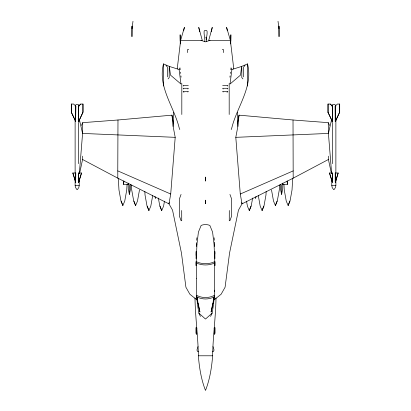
<?xml version="1.0" encoding="UTF-8"?>
<svg xmlns="http://www.w3.org/2000/svg" width="411" height="411" viewBox="0 0 411 411"><rect width="100%" height="100%" fill="white"/><g stroke="black" fill="none" stroke-linecap="round" stroke-linejoin="round"><path stroke-width="0.62" d="M214.855 265.604L214.866 262.398M214.881 254.06L214.886 251.496M214.896 265.655L214.963 261.591M229.266 220.717L229.297 210.489M204.791 41.696C205.202 38.089 203.692 34.673 204.149 31.082L204.884 30.424L206.322 30.424L207.057 31.082C207.514 34.678 206.009 38.089 206.409 41.696M213.925 300.009L221.113 294.245L225.084 287.243L229.549 253.068L238.457 210.17L242.007 203.861L293.182 178.174L293.017 119.991L239.017 115.157L237.44 123.988M230.782 41.121L230.864 34.765L230.73 43.92M130.626 184.385L130.559 188.824L129.414 194.398L128.268 188.824L128.181 183.116M282.819 183.116L282.732 188.824L281.586 194.398L280.441 188.824L280.374 184.385M196.062 258.611L196.206 251.599M196.309 246.502L196.463 242.721M216.006 297.996C215.703 317.297 212.944 336.46 212.631 355.787C211.716 367.542 209.831 379.451 205.5 390.45C201.169 379.451 199.284 367.542 198.369 355.787C198.056 336.46 195.297 317.297 194.994 297.996M278.966 28.621L279.043 26.124L279.043 36.651L278.966 28.621L278.021 21.29M197.075 300.009L189.887 294.245L185.916 287.243L181.451 253.068L172.543 210.17L168.993 203.861L170.714 194.028L175.199 137.336L173.134 126.424L173.648 112.444M198.087 302.917L199.91 312.083L196.586 296.737L196.628 295.581L197.516 304.808L198.893 313.192L200.44 316.455M214.326 291.44L214.372 290.202M123.922 181.081L123.639 184.441L128.7 184.441M127.061 184.4L126.752 189.928L124.744 201.077L122.858 205.541L120.973 201.077L118.964 189.928L118.317 178.251M266.179 191.285L265.974 194.968L263.97 206.117L262.084 210.581L260.199 206.117L258.303 195.59M279.562 185.012L279.29 189.928L277.286 201.077L275.401 205.541L273.515 201.077L271.507 189.928M292.683 178.251L292.036 189.928L290.027 201.077L288.142 205.541L286.256 201.077L284.248 189.928L283.939 184.4M287.69 181.081L287.361 184.441L282.3 184.441M79.369 173.319L82.58 133.431L82.745 122.653L117.983 119.991L171.983 115.157L173.56 123.988M196.669 240.255L196.874 237.784M213.535 300.76L213.663 299.516M241.791 202.618L242.007 203.861L240.286 194.028L235.801 137.336L237.866 126.424L239.017 115.157M229.919 77.176L230.068 75.927M230.36 73.435L230.509 72.192M230.802 69.7L231.028 67.83L231.886 69.51L230.042 84.019L240.533 75.085L241.637 66.438L247.499 63.9C253.412 86.567 237.121 106.536 231.886 127.569L231.198 129.568M177.218 68.961L180.629 40.34L184.4 27.352L183.753 30.414M79.071 120.053L78.486 124.764L78.486 163.65M132.034 28.621L131.957 26.124L131.957 36.651L132.034 28.621L132.979 21.29M223.569 52.603L223.486 49.556L222.274 49.428M210.56 316.455L212.107 313.192L213.484 304.808L214.372 295.581L214.414 296.737L211.09 312.083L212.913 302.917M169.209 202.618L168.993 203.861L117.818 178.174L82.58 159.489L82.58 156.17M139.493 189.928L137.485 201.077L135.599 205.541L133.714 201.077L131.71 189.928L131.438 185.012M152.697 195.59L150.801 206.117L148.916 210.581L147.03 206.117L145.026 194.968L144.821 191.285M164.477 201.164L163.583 206.117L161.703 210.581L159.817 206.117L158.363 198.066M252.637 198.066L251.183 206.117L249.297 210.581L247.417 206.117L246.523 201.164M169.363 66.438L170.467 75.085L180.958 84.019L179.114 69.51L169.363 66.438L163.501 63.9C157.588 86.567 173.879 106.536 179.114 127.569L179.802 129.568M79.22 179.705L79.22 185.464L78.809 187.555L77.366 189.646L76.97 189.646L75.532 187.555L75.121 185.464L75.121 179.705M335.879 179.705L335.879 185.464L335.468 187.555L334.03 189.646L333.634 189.646L332.191 187.555L331.78 185.464L331.78 179.705M213.155 301.695L214.126 296.804M155.605 197.141L155.348 198.369L154.968 196.525M256.032 196.525L255.652 198.369L255.395 197.141M211.357 31.642L212.261 27.352L208.737 40.34L230.371 40.34L233.782 68.961M79.606 173.401L82.58 159.489M331.641 119.483L328.42 133.431L331.631 173.319M196.854 333.049L196.484 334.564L195.955 333.049L195.955 327.68M78.547 182.217L78.547 173.005L81.589 173.005L78.691 182.217L81.445 173.005M335.206 182.217L335.206 173.005L338.248 173.005L335.35 182.217L338.104 173.005M181.061 194.413L179.448 198.826L179.499 216.397L181.138 220.805M249.297 210.581L250.936 206.117M262.084 210.581L263.723 206.117M275.401 205.541L277.04 201.077M288.142 205.541L289.781 201.077M229.862 220.805L231.501 216.397L231.552 198.826L229.939 194.413M198.004 346.591L196.936 350.049L197.552 351.446L198.426 351.801M81.435 125.478L82.745 122.653M78.547 121.466L78.547 106.1L80.72 104.05L83.037 104.05L83.037 112.244L78.691 121.466L82.894 112.244L82.894 104.05M335.206 121.466L335.206 106.1L337.38 104.05L339.697 104.05L339.697 112.244L335.35 121.466L339.553 112.244L339.553 104.05M179.114 69.51L179.972 67.83L180.198 69.7M75.121 106.1L76.097 104.461L78.244 104.461L79.22 106.1M331.78 106.1L332.756 104.461L334.903 104.461L335.879 106.1M187.842 88.987L188.33 88.278L183.172 88.278L183.691 88.987M187.842 92.018L188.33 91.309L183.172 91.309L183.948 92.377M227.309 88.987L227.828 88.278L222.67 88.278L223.158 88.987M227.052 92.377L227.828 91.309L222.67 91.309L223.158 92.018M227.309 86.094L227.828 85.411L222.67 85.411M168.094 78.907L169.198 77.581L169.198 67.666M245.079 65.375L243.646 66.972L243.646 76.888M78.547 106.1L80.864 104.05M212.107 313.192L205.5 319.044L198.893 313.192M293.182 178.174L328.42 159.489L328.42 156.17M214.414 296.737C209.009 299.722 201.991 299.722 196.586 296.737M240.286 194.028L293.223 170.878M212.574 351.801L213.448 351.446L214.064 350.049L212.996 346.591M210.006 40.34L205.5 41.855L200.994 40.34M231.886 69.51L241.637 66.438M188.726 49.428L187.514 49.556L187.431 52.603M235.801 137.336L328.42 133.431L328.255 122.653L293.017 119.991M180.629 40.34L202.263 40.34L198.739 27.352L199.643 31.642M188.33 85.411L183.172 85.411L183.691 86.094M75.794 106.1L75.65 121.466L75.794 106.1L73.62 104.05L71.303 104.05L71.303 112.244L75.65 121.466M330.136 104.05L332.453 106.1L332.309 121.466L327.963 112.244L327.963 104.05L330.28 104.05L332.453 106.1M335.206 106.1L335.35 121.466M71.303 112.244L75.794 121.466M327.963 112.244L332.453 121.466M75.65 182.217L75.794 173.005L72.752 173.005L75.65 182.217L75.65 173.005M332.309 182.217L332.453 173.005L329.411 173.005L332.309 182.217L332.309 173.005M75.121 185.464L79.22 185.464M331.78 185.464L335.879 185.464M198.369 355.787L212.631 355.787M175.199 137.336L82.58 133.431L79.359 119.483M117.983 119.991L117.777 170.878L170.714 194.028M165.921 65.375L167.354 66.972L167.354 76.888M242.906 78.907L241.802 77.581L241.802 67.666M328.255 122.653L329.565 125.478M160.064 206.117L161.703 210.581M147.277 206.117L148.916 210.581M133.96 201.077L135.599 205.541M121.219 201.077L122.858 205.541M329.555 173.005L332.453 182.217M72.896 173.005L75.794 182.217M230.371 40.34L226.6 27.352L227.247 30.414M214.146 333.049L214.516 334.564L215.045 333.049L215.045 327.68M328.42 159.489L331.394 173.401M196.874 296.804L197.845 301.695M287.361 184.441L287.078 181.081M123.639 184.441L123.31 181.081M331.929 120.053L332.514 124.764L332.514 163.65M180.491 72.192L180.64 73.435M180.932 75.927L181.081 77.176M197.337 299.65L197.46 300.867M171.983 115.157L173.134 126.424M214.126 237.784L214.331 240.255M214.485 242.105L214.691 246.502M196.037 261.591L196.104 265.655M237.353 112.444L237.866 126.424M214.794 251.599L214.938 258.611M180.27 43.92L180.136 34.765L180.218 41.121M117.777 170.878L117.818 178.174M196.114 251.542L196.119 255.38M196.134 262.418L196.145 265.614M181.703 210.489L181.734 220.717M335.879 119.539L335.879 173.303M335.35 173.005L335.35 182.217M332.309 106.1L332.309 121.466M331.78 172.019L331.78 173.303M328.106 104.05L328.106 112.244M281.586 185.094L281.586 194.398M229.184 83.402L229.184 114.499M214.557 329.853L214.557 333.049M205.582 200.214L205.582 203.697M205.541 177.146L205.541 181.081L205.459 177.146M205.418 200.214L205.418 203.697M196.443 329.853L196.443 333.049M181.816 83.402L181.816 114.499M129.414 185.094L129.414 194.398M79.22 172.019L79.22 173.303M78.691 106.1L78.691 121.466M78.691 173.005L78.691 182.217M75.121 119.539L75.121 173.303M71.447 104.05L71.447 112.244M196.73 330.465A2.286 2.101 -90 0 1 196.73 327.803A3.776 2.672 -90 0 1 196.854 328.42M163.501 63.9A131.386 46.135 -90 0 1 163.501 86.022M214.27 330.465A2.286 2.101 -90 0 0 214.27 327.803A3.776 2.672 -90 0 0 214.146 328.42M247.499 86.022A131.386 46.135 -90 0 1 247.499 63.9M196.674 278.329L196.586 295.314C202.022 298.299 208.978 298.299 214.414 295.314L214.681 262.937C209.173 265.634 201.827 265.634 196.319 262.937L196.674 278.329M196.941 244.442L196.232 261.648C201.816 264.371 209.184 264.371 214.768 261.648L214.059 244.442L212.595 232.107L209.846 225.413C207.195 224.283 203.805 224.283 201.154 225.413L198.405 232.107L196.941 244.442M206.399 39.153L206.034 37.185L206.399 39.194"/></g></svg>
